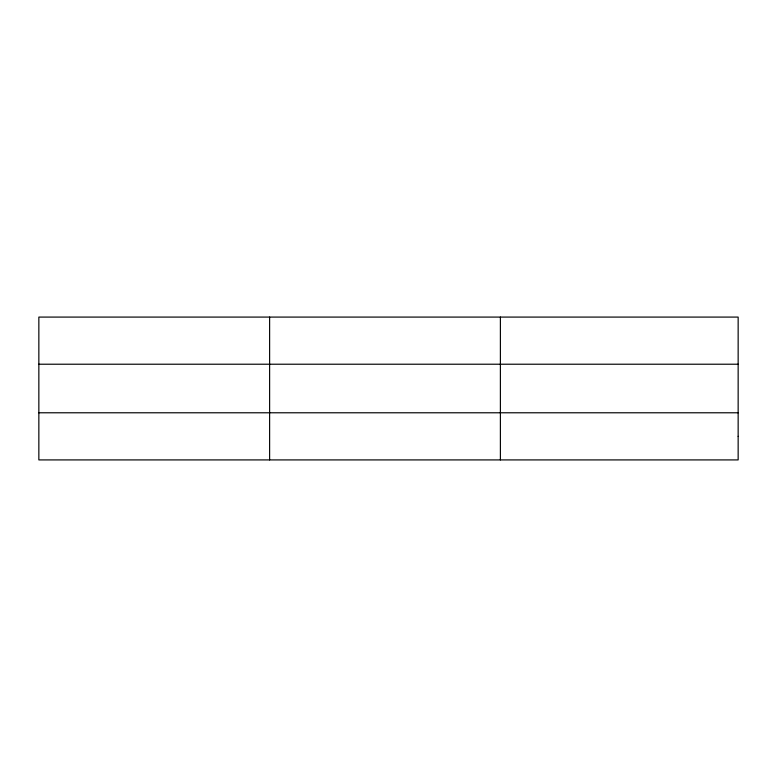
<?xml version="1.0" encoding="UTF-8"?>
<svg xmlns="http://www.w3.org/2000/svg" width="777" height="777" viewBox="0 0 777 777"><rect width="100%" height="100%" fill="white"/><g stroke="black" fill="none" stroke-linecap="round" stroke-linejoin="round"><path stroke-width="1.17" d="M269.619 317.084L269.619 459.916M500.388 317.084L500.388 459.916M38.85 364.219L738.15 364.219M38.85 412.781L738.15 412.781M738.15 436.344L738.15 459.916L38.85 459.916L38.85 317.084L738.15 317.084L738.15 436.344"/></g></svg>
